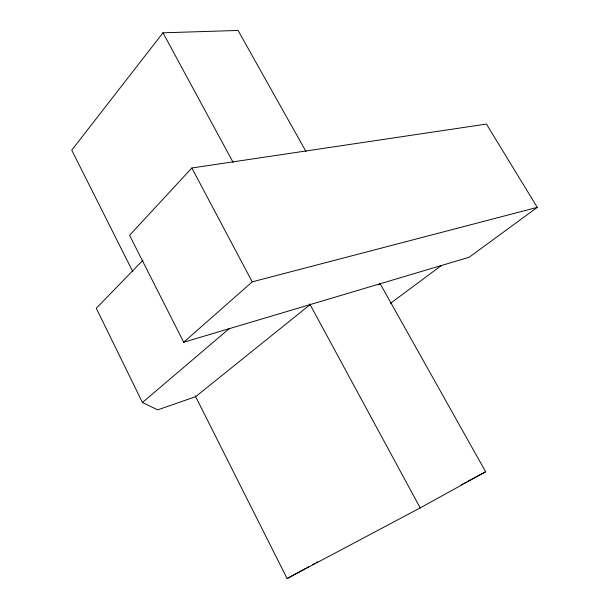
<?xml version="1.0" encoding="UTF-8"?>
<svg xmlns="http://www.w3.org/2000/svg" width="609" height="609" viewBox="0 0 609 609"><rect width="100%" height="100%" fill="white"/><g stroke="black" fill="none" stroke-linecap="round" stroke-linejoin="round"><path stroke-width="0.91" d="M306.015 151.565L238.066 30.45L162.976 32.81L71.733 150.179L132.838 271.721M191.85 168L129.565 235.318L183.712 342.235L469.143 257.249L537.267 207.372L486.431 124.069L191.85 168L252.225 281.845L183.712 342.235M143.031 260.112L96.306 308.283L142.437 402.503L157.731 409.865L195.649 396.665L310.118 304.599M142.437 402.503L229.136 328.715M378.669 284.898L380.168 283.741M390.422 303.381L441.358 265.524M195.223 395.812L287.098 578.55L420.195 507.921L485.655 471.769L380.008 283.459M287.098 578.55L305.276 568.562M306.928 567.657L308.58 566.743M312.706 564.474L314.358 563.569M316.01 562.655L317.67 561.749M461.34 484.703L463.023 483.812M464.697 482.922L466.372 482.024M468.055 481.133L485.655 471.769M252.225 281.845L537.267 207.372M162.976 32.81L233.163 162.458M309.699 303.822L420.195 507.921"/></g></svg>
